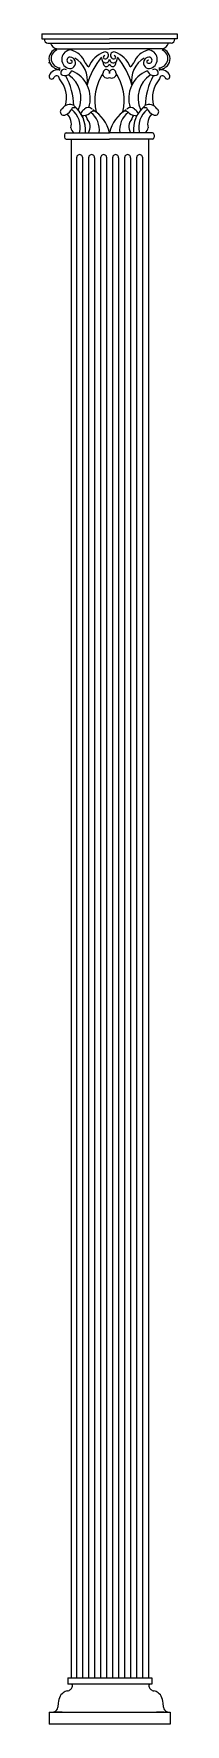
# Model space of a CAD drawing. Header units: metres. Extents: x 239352 to 240050, y -254517 to -245817.
import ezdxf

# ---------------------------------------------------------------- set-up
doc = ezdxf.new("R2010")
doc.units = ezdxf.units.M

msp = doc.modelspace()

# ---------------------------------------------------------------- linework, layer by layer
for p, q in [((239351.61, -245817.41), (240049.62, -245817.41)), ((239351.61, -245817.41), (239351.61, -245843.63)), ((239351.61, -245843.63), (239700.03, -245843.63)), ((240049.62, -245843.63), (239701.2, -245843.63)), ((240049.62, -245817.41), (240049.62, -245843.63)), ((239382.57, -245865.52), (239700.61, -245865.52)), ((239428.99, -245893.97), (239700.61, -245893.97)), ((240018.66, -245865.52), (239700.61, -245865.52)), ((239972.23, -245893.97), (239700.61, -245893.97)), ((239386.34, -245964.65), (239391.48, -245964.65)), ((239517.34, -246187.35), (239517.34, -246187.35)), ((239883.89, -246187.35), (239883.89, -246187.35)), ((239473.62, -246234.35), (239473.62, -246234.35)), ((239568.55, -246238.42), (239568.55, -246238.42)), ((239832.67, -246238.42), (239832.67, -246238.42)), ((239927.6, -246234.35), (239927.6, -246234.35)), ((239467.55, -246336.64), (239467.55, -246349.66)), ((239476.97, -246327.22), (239699.85, -246327.22)), ((239476.97, -246359.08), (239699.85, -246359.08)), ((239501.79, -246359.08), (239503.11, -254279.63)), ((239922.72, -246327.22), (239699.85, -246327.22)), ((239922.72, -246359.08), (239699.85, -246359.08)), ((239902.73, -246359.08), (239902.73, -254279.63)), ((239932.14, -246336.64), (239932.14, -246349.66)), ((239530.91, -246455.87), (239530.91, -254279.63)), ((239561.9, -246455.87), (239561.9, -254279.63)), ((239592.88, -246455.87), (239592.88, -254279.63)), ((239623.87, -246455.87), (239623.87, -254279.63)), ((239654.85, -246455.87), (239654.85, -254279.63)), ((239685.84, -246455.87), (239685.84, -254279.63)), ((239716.82, -246455.87), (239716.82, -254279.63)), ((239747.81, -246455.87), (239747.81, -254279.63)), ((239778.79, -246455.87), (239778.79, -254279.63)), ((239809.78, -246455.87), (239809.78, -254279.63)), ((239840.76, -246455.87), (239840.76, -254279.63)), ((239871.75, -246455.87), (239871.75, -254279.63)), ((239484.68, -254279.63), (239484.68, -254310.59)), ((239484.68, -254279.63), (239919.08, -254279.63)), ((239919.08, -254279.63), (239919.08, -254310.59)), ((239919.08, -254310.59), (239484.68, -254310.59)), ((239389.02, -254454.66), (239389.02, -254517.41)), ((239389.02, -254454.82), (240014.74, -254454.82)), ((239455.78, -254454.82), (239417.04, -254454.82)), ((239421.67, -254454.82), (239460.4, -254454.82)), ((239982.09, -254454.82), (239943.36, -254454.82)), ((239947.99, -254454.82), (239986.72, -254454.82)), ((240014.74, -254454.66), (240014.74, -254517.41)), ((240014.74, -254517.41), (239389.02, -254517.41)), ((240014.74, -254517.41), (239389.02, -254517.41))]:
    msp.add_line(p, q)
for centre, radius, start, end in [((239385.12, -245843.69), 21.81, 180.2, 264.07), ((240016.11, -245843.69), 21.81, 275.93, 359.8), ((239441.47, -245945.89), 53.4, 103.52, 275.42), ((239434.95, -245853.47), 40.91, 197.31, 261.45), ((239446.83, -245944.78), 47.7, 111.96, 269.62), ((239502.6, -245949.07), 48.55, 91.56, 249.93), ((239496.43, -245953.48), 15.73, 88.28, 305.95), ((239496.02, -245967.1), 29.35, 249.93, 88.28), ((239474.58, -246005.88), 108.67, 21.41, 75.78), ((239455.22, -246055.8), 131.32, 349.67, 59.94), ((239961.39, -246186.22), 391.38, 140.59, 164.24), ((239714.94, -246034.44), 130.19, 109.2, 159.15), ((239680.86, -245946.87), 19.84, 172.61, 354.71), ((239661.18, -245944.32), 0, 0, 165.23), ((239677.27, -245937.75), 8.79, 94.94, 265.06), ((239678.07, -245928.53), 18.05, 265.06, 109.2), ((239720.37, -245946.87), 19.84, 185.29, 7.39), ((239723.16, -245928.53), 18.05, 70.8, 274.94), ((239723.95, -245937.75), 8.79, 274.94, 85.06), ((239686.28, -246034.44), 130.19, 20.85, 70.8), ((239740.04, -245944.32), 0, 14.77, 180), ((239439.84, -246186.22), 391.38, 15.76, 39.41), ((239946.01, -246055.8), 131.32, 120.06, 190.33), ((239926.64, -246005.88), 108.67, 104.22, 158.59), ((239905.21, -245967.1), 29.35, 91.72, 290.07), ((239904.8, -245953.48), 15.73, 234.05, 91.72), ((239898.63, -245949.07), 48.55, 290.07, 88.44), ((239954.39, -245944.78), 47.7, 270.38, 68.04), ((239959.76, -245945.89), 53.4, 264.58, 76.48), ((239966.28, -245853.47), 40.91, 278.55, 342.69), ((239401.84, -246037.81), 12.84, 163.05, 337.01), ((239431.54, -246046.86), 43.88, 70.05, 163.05), ((239427.32, -246048.62), 14.84, 357.02, 157.01), ((239467.54, -246018.3), 19.01, 51.5, 208.94), ((239469.46, -245993.14), 39.05, 241.62, 337.95), ((239150.16, -246204.57), 366.86, 2.71, 27.69), ((239413.5, -246146.41), 139.73, 334.59, 56.65), ((239501.54, -245960.53), 7.02, 305.95, 131.41), ((239449.09, -246149.19), 152.29, 341.23, 68.19), ((239619.73, -245948.97), 47.23, 201.41, 235.95), ((239882.19, -246161.44), 257.57, 146.36, 193.01), ((239689.97, -246017.9), 27.1, 191.11, 293.13), ((239684.33, -246017.65), 16.61, 348.6, 183.78), ((239684.5, -245969.49), 16.44, 152.26, 348.45), ((239716.9, -246017.65), 16.61, 356.22, 191.4), ((239711.26, -246017.9), 27.1, 246.87, 348.89), ((239716.73, -245969.49), 16.44, 191.55, 27.74), ((239519.03, -246161.44), 257.57, 346.99, 33.64), ((239952.14, -246149.19), 152.29, 111.81, 198.77), ((239781.5, -245948.97), 47.23, 304.05, 338.59), ((239987.73, -246146.41), 139.73, 123.35, 205.41), ((240251.06, -246204.57), 366.86, 152.31, 177.29), ((239899.69, -245960.53), 7.02, 48.59, 234.05), ((239931.77, -245993.14), 39.05, 202.05, 298.38), ((239933.69, -246018.3), 19.01, 331.06, 128.5), ((239969.69, -246046.86), 43.88, 16.95, 109.95), ((239973.91, -246048.62), 14.84, 22.99, 182.98), ((239999.38, -246037.81), 12.84, 202.99, 16.95), ((239328.07, -246147.63), 150.53, 344.86, 40.73), ((240073.16, -246147.63), 150.53, 139.27, 195.14), ((239464.3, -246219.13), 17.85, 114.83, 301.5), ((239494.73, -246225.66), 44.21, 60.33, 149.07), ((239448.4, -246177), 62.93, 293.63, 337.37), ((239433.78, -246297.02), 115.24, 345, 51.41), ((239519.27, -246223.81), 25.97, 72.15, 119.49), ((239407.33, -246317.5), 170.41, 356.85, 49.79), ((239681.6, -246330.4), 167.13, 131.26, 138.7), ((239591.09, -246227.23), 29.89, 48.74, 131.26), ((239523.07, -246364.97), 181.02, 12.16, 59.41), ((239878.16, -246364.97), 181.02, 120.59, 167.84), ((239810.14, -246227.23), 29.89, 48.74, 131.26), ((239991.73, -246316.56), 168.3, 129.85, 183.51), ((239719.63, -246330.4), 167.13, 41.3, 48.74), ((239967.45, -246297.02), 115.24, 128.59, 195), ((239881.96, -246223.81), 25.97, 60.51, 107.85), ((239906.5, -246225.66), 44.21, 30.93, 119.67), ((239952.83, -246177), 62.93, 202.63, 246.37), ((239936.93, -246219.13), 17.85, 238.5, 65.17), ((239428.47, -246282.07), 75.25, 345.37, 43.98), ((239564.97, -246227.43), 11.56, 140.57, 288.07), ((239563.67, -246182.12), 56.47, 274.37, 316.52), ((239551.97, -246257.79), 32.66, 4.7, 43.25), ((239542.21, -246295.71), 58.64, 327.91, 43.82), ((239532.87, -246313.63), 115.92, 353.45, 52.01), ((239618.05, -246233.69), 18.48, 41.04, 136.52), ((239868.35, -246313.63), 115.92, 127.99, 186.55), ((239783.17, -246233.69), 18.48, 43.48, 138.96), ((239837.56, -246182.12), 56.47, 223.48, 265.63), ((239859.02, -246295.71), 58.64, 136.18, 212.09), ((239849.26, -246257.79), 32.66, 136.75, 175.3), ((239836.26, -246227.43), 11.56, 251.93, 39.43), ((239972.76, -246282.07), 75.25, 136.02, 194.63), ((239476.97, -246336.64), 9.42, 90, 180), ((239476.97, -246349.66), 9.42, 180, 270), ((239539.2, -246295.62), 38.32, 188.19, 234.61), ((239862.02, -246295.62), 38.32, 305.39, 351.81), ((239922.72, -246336.64), 9.42, 0, 90), ((239922.72, -246349.66), 9.42, 270, 360), ((239546.48, -246454.71), 15.6, 357, 183), ((239608.32, -246454.54), 15.43, 356.32, 183.68), ((239670.55, -246454.76), 15.64, 357.16, 182.84), ((239732.38, -246454.6), 15.49, 356.55, 183.45), ((239794.15, -246454.49), 15.39, 356.13, 183.87), ((239856.32, -246454.77), 15.65, 357.23, 182.77), ((239516.44, -254412.57), 81, 157.25, 183.89), ((239498.71, -254405.13), 61.78, 126.66, 157.25), ((239491.14, -254394.97), 49.11, 99.12, 126.66), ((239478.66, -254317.22), 29.64, 279.12, 314.8), ((239473.97, -254312.49), 36.3, 314.8, 336.45), ((239500.51, -254320.16), 9.59, 314.55, 82.94), ((239912.74, -254320.16), 9.59, 97.06, 225.45), ((239939.29, -254312.49), 36.3, 203.55, 225.2), ((239934.6, -254317.22), 29.64, 225.2, 260.88), ((239922.11, -254394.97), 49.11, 53.34, 80.88), ((239914.55, -254405.13), 61.78, 22.75, 53.34), ((239896.81, -254412.57), 81, 356.11, 22.75), ((239404.24, -254423.5), 31.22, 273.42, 7.42), ((240009.02, -254423.5), 31.22, 172.58, 266.58)]:
    msp.add_arc(centre, radius, start, end)

doc.saveas('drawing.dxf')
